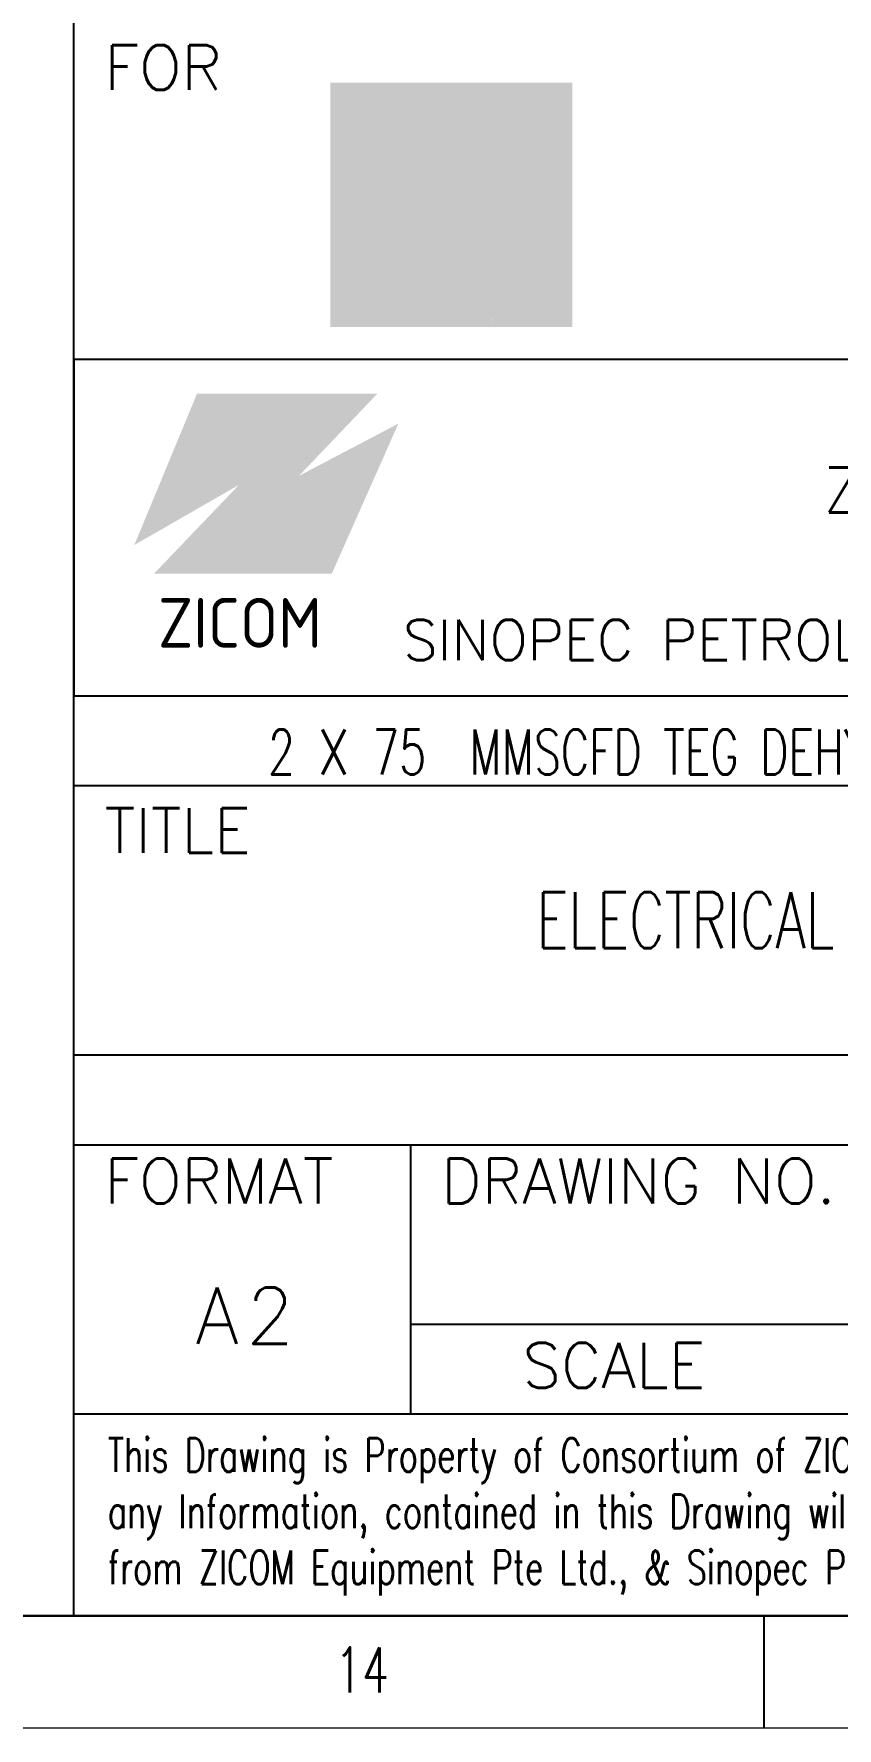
# Model space of a CAD drawing. Header units: inches. Extents: x 19 to 1016051, y 34 to 210034.
# Drawn here: x 962662 to 980553, y 34 to 37784 of the extents above; entities that cross this region are included whole.
import ezdxf
from ezdxf.enums import TextEntityAlignment as Align

# ---------------------------------------------------------------- set-up
doc = ezdxf.new("R2010")
doc.units = ezdxf.units.IN
doc.header["$MEASUREMENT"] = 0
doc.layers.add('CABLE TRAY POWER', color=3, linetype='Continuous')
doc.layers.add('TEG BORDER', color=7, linetype='Continuous')
doc.styles.add('1', font='isocp.shx')
doc.styles.add('CJP_坐标', font='txt_qlt.shx', dxfattribs={"width": 0.7, "height": 1.25, "bigfont": 'hztxt.shx'})
doc.styles.add('HZTXT', font='txt_qlt.shx', dxfattribs={"width": 0.7, "bigfont": 'hztxt.shx'})
doc.styles.add('TEG BORDER', font='txt_qlt.shx', dxfattribs={"width": 0.7, "bigfont": 'hztxt.shx'})

# ---------------------------------------------------------------- blocks, each defined once
blk = doc.blocks.new('BGFCL LOGO')
at = {"layer": 'TEG BORDER', "true_color": 0x208000}
h = blk.add_hatch(color=86, dxfattribs=at)
h.dxf.hatch_style = 1
h.paths.add_polyline_path([(-3.311, 4.651, -0.3364), (2.707, 2.925, -0.250293), (3.335, -2.747, -0.115757), (2.007, -5.006, -0.015601), (1.999, -5.326), (5.618, -5.326), (5.618, 5.563), (-5.159, 5.563), (-5.159, -5.326), (-1.146, -5.326, -0.422857), (-2.276, -1.044), (-1.922, -0.595, 0.077855), (-0.928, 1.081, 0.501674)])
h.paths.add_polyline_path([(-0.382, -1.742), (-0.382, -2.978, -0.544237), (0.126, -4.203, -0.111771), (-0.606, -4.835), (-0.606, 0.445), (-1.015, 0.445), (-1.015, -5.326), (-0.51, -5.326, 0.705169)], flags=17)
at = {"layer": 'TEG BORDER', "true_color": 0xf9d406}
h = blk.add_hatch(color=40, dxfattribs=at)
h.dxf.hatch_style = 1
h.paths.add_polyline_path([(2.707, 2.925, 0.3364), (-3.311, 4.651, -0.501674), (-0.928, 1.081, -0.077855), (-1.922, -0.595), (-2.276, -1.044, 0.422857), (-1.146, -5.326), (-1.015, -5.326), (-1.015, 0.445), (-0.606, 0.445), (-0.606, -4.835, 0.111771), (0.126, -4.203, 0.544237), (-0.382, -2.978), (-0.382, -1.742, -0.705169), (-0.51, -5.326), (1.564, -5.326, 0.232253), (0.315, -1.881, -0.645373), (1.432, 0.431), (1.432, -0.743, 0.666027), (0.983, -1.969, -0.15986), (2.007, -5.006, 0.115757), (3.335, -2.747, 0.250293)])
at = {"layer": 'TEG BORDER', "true_color": 0xfa0505}
h = blk.add_hatch(color=1, dxfattribs=at)
h.dxf.hatch_style = 1
h.paths.add_polyline_path([(1.432, 0.431, 0.645373), (0.315, -1.881, -0.232253), (1.564, -5.326), (1.999, -5.326, 0.175899), (0.983, -1.969, -0.666027), (1.432, -0.743)])
blk = doc.blocks.new('ZICOM LOGO')
at = {"layer": 'TEG BORDER', "true_color": 0xff3333}
blk.add_hatch(color=20, dxfattribs=at).paths.add_polyline_path([(6.201, 2.803), (3.231, -3.888), (-4.69, -3.888), (-0.905, 0.069), (-5.564, -2.608), (-2.768, 4.141), (5.269, 4.141), (1.775, 0.476)])
at = {"layer": 'TEG BORDER', "color": 172, "style": '1'}
blk.add_text('ZICOM', height=2.2147, dxfattribs=at).set_placement((-4.507, -7.183))
blk = doc.blocks.new('TEG BORDER A2')
at = {"linetype": 'Continuous'}
blk.add_line((5, 5), (489, 5), dxfattribs=at)
for p, q in [((489, 5), (589, 5)), ((519.75, 0), (519.75, 5))]:
    blk.add_line(p, q)
at = {"color": 5, "lineweight": 15}
blk.add_lwpolyline([(0, 420), (594, 420), (594, 0), (0, 0)], close=True, dxfattribs=at)
blk.add_lwpolyline([(5, 415), (589, 415), (589, 5), (5, 5)], close=True)
at = {"layer": 'TEG BORDER'}
for p, q in [((489, 5), (489, 116)), ((489, 46), (589, 46)), ((489, 42), (589, 42)), ((489, 30), (589, 30)), ((489, 26), (589, 26)), ((504, 26), (504, 14)), ((504, 18), (574, 18)), ((489, 14), (589, 14)), ((489, 14), (589, 14))]:
    blk.add_line(p, q, dxfattribs=at)
at = {"layer": 'TEG BORDER', "color": 0}
for q in [(489, 46), (589, 61)]:
    blk.add_line((489, 61), q, dxfattribs=at)
for name, p in [('BGFCL LOGO', (505.588, 67.757)), ('ZICOM LOGO', (497.26, 55.33))]:
    blk.add_blockref(name, p)
at = {"insert": (490.52, 12.917), "char_height": 1.5, "attachment_point": 1, "style": 'CJP_坐标'}
blk.add_mtext_dynamic_manual_height_columns('This Drawing is Property of Consortium of ZICOM Equipment Pte Ltd., & Sinopec Petroleum Engineering Corporation and any Information, contained in this Drawing will not be Reproduced, Disclosed to others without Explicit Written Permission from ZICOM Equipment Pte Ltd., & Sinopec Petroleum Engineering Corporation.', width=97.09505, gutter_width=6.25, heights=[0], dxfattribs=at)
at = {"insert": (500.672, 1.593), "char_height": 2, "width": 2, "attachment_point": 7, "style": 'TEG BORDER'}
blk.add_mtext('\\pi-0.033333;14', dxfattribs=at)
at = {"layer": 'TEG BORDER', "style": 'TEG BORDER'}
for s, height, p in [(' FOR', 2, (489, 73)), (' TITLE', 2, (489, 39)), (' FORMAT', 2, (489, 23.382)), (' DRAWING NO.', 2, (504, 23.382)), ('A', 2.5, (494.425, 17.132)), ('2', 2.5, (496.675, 17.132)), ('SCALE', 2, (508.99, 15.164))]:
    blk.add_text(s, height=height, dxfattribs=at).set_placement(p)
at = {"layer": 'TEG BORDER', "color": 7, "style": 'TEG BORDER'}
for s, height, p in [('ZICOM EQUIPMENT PTE. LTD.', 2, (522.4, 54.17)), ('SINOPEC PETROLEUM ENGINEERING CORPORATION', 1.8, (503.665, 47.593))]:
    blk.add_text(s, height=height, dxfattribs=at).set_placement(p)
at = {"layer": 'TEG BORDER', "lineweight": 25, "insert": (489, 44), "char_height": 2, "width": 100, "attachment_point": 4, "style": 'TEG BORDER'}
blk.add_mtext('\\pi8.6498,t17.239,20.65;2 {\\H1.5x;x\\H0.66667x; 75  MMSCFD TEG DEHYDRATION TYPE  NATURAL GAS PROCESS PLANT}', dxfattribs=at)

msp = doc.modelspace()

# ---------------------------------------------------------------- block references
at = {"xscale": 500, "yscale": 500, "zscale": 500}
msp.add_blockref('TEG BORDER A2', (719051, 34), dxfattribs=at)

# ---------------------------------------------------------------- texts
at = {"layer": 'CABLE TRAY POWER', "color": 0, "style": 'HZTXT', "width": 0.7}
msp.add_text('ELECTRICAL CABLE ROUTE LAYOUT FOR LOCATION J', height=1250, dxfattribs=at).set_placement((988951, 18034), align=Align.MIDDLE_CENTER)

doc.saveas('drawing.dxf')
